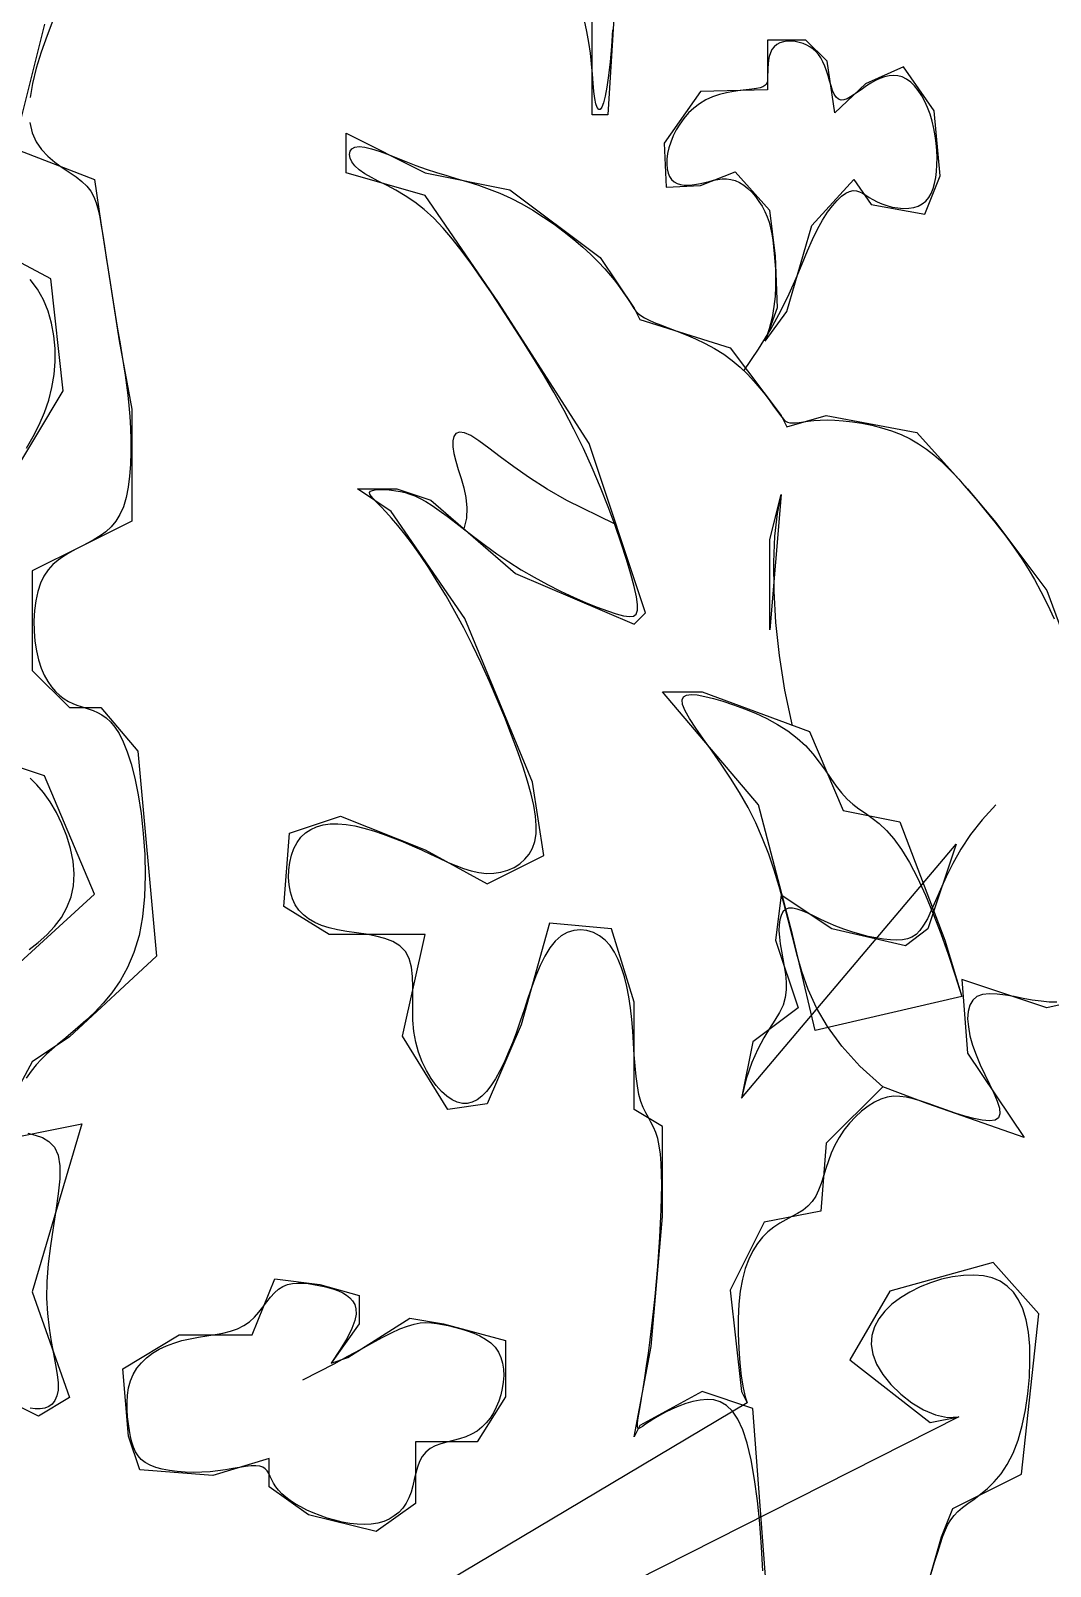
# Model space of a CAD drawing. Header units: metres. Extents: x -5582206 to 1721362, y -2047520 to 6750995.
# Drawn here: x 3916.4 to 4080.2, y 1649.1 to 1895.8 of the extents above; entities that cross this region are included whole.
import ezdxf

# ---------------------------------------------------------------- set-up
doc = ezdxf.new("R2010")
doc.units = ezdxf.units.M
doc.layers.add('3', color=3, linetype='Continuous')
doc.layers.add('7', color=7, linetype='Continuous')

msp = doc.modelspace()

# ---------------------------------------------------------------- linework, layer by layer
at = {"layer": '3'}
for points in [[(3910.81, 1945.83), (3916.95, 1943.97), (3921.45, 1941.17), (3924.55, 1937.67), (3926.5, 1933.69), (3927.51, 1929.47), (3927.84, 1925.25), (3927.69, 1921.21), (3927.16, 1917.38), (3926.33, 1913.75), (3925.26, 1910.29), (3924.04, 1906.99), (3922.74, 1903.83), (3921.42, 1900.8), (3920.18, 1897.88), (3919.07, 1895.06), (3918.11, 1892.35), (3917.33, 1889.77), (3916.75, 1887.34), (3916.37, 1885.07)], [(4010.8, 1909.01), (4009.13, 1882.29), (4006.62, 1882.29), (4006.62, 1898.16)], [(4009.89, 1895.95), (4009.7, 1893.29), (4009.48, 1890.82), (4009.24, 1888.61), (4008.99, 1886.75), (4008.72, 1885.28), (4008.45, 1884.21), (4008.18, 1883.52), (4007.91, 1883.18), (4007.66, 1883.17), (4007.42, 1883.48), (4007.21, 1884.07), (4007.04, 1884.94), (4006.9, 1886.05), (4006.78, 1887.36), (4006.66, 1888.85), (4006.52, 1890.47), (4006.34, 1892.18), (4006.1, 1893.94), (4005.78, 1895.71), (4005.37, 1897.46)], [(3918.68, 1896.88), (3913.68, 1876.92), (3926.68, 1871.93), (3927.68, 1864.94), (3930.67, 1845.97), (3932.67, 1834.99), (3932.67, 1817.02), (3924.68, 1813.03), (3916.68, 1809.03), (3916.68, 1793.06), (3922.68, 1787.07), (3927.68, 1787.07), (3933.67, 1780.08), (3936.67, 1747.14), (3922.68, 1734.16), (3916.68, 1730.17), (3909.69, 1717.19), (3924.68, 1720.19), (3916.68, 1693.23), (3922.68, 1676.26), (3917.68, 1673.27), (3909.69, 1677.26)], [(4030.95, 1841.18), (4030.95, 1841.18), (4033.32, 1844.63), (4035.29, 1847.84), (4036.92, 1850.81), (4038.27, 1853.55), (4039.39, 1856.06), (4040.34, 1858.35), (4041.19, 1860.43), (4041.99, 1862.29), (4042.8, 1863.94), (4043.6, 1865.39), (4044.4, 1866.64), (4045.18, 1867.69), (4045.94, 1868.55), (4046.66, 1869.21), (4047.34, 1869.7), (4047.96, 1870), (4048.53, 1870.12), (4049.06, 1870.1), (4049.56, 1869.95), (4050.05, 1869.71), (4050.56, 1869.4), (4051.11, 1869.04), (4051.7, 1868.67), (4052.37, 1868.31), (4053.12, 1867.98), (4053.95, 1867.71), (4054.81, 1867.49), (4055.7, 1867.34), (4056.58, 1867.27), (4057.44, 1867.29), (4058.25, 1867.41), (4058.98, 1867.64), (4059.63, 1867.99), (4060.18, 1868.45), (4060.65, 1869.02), (4061.04, 1869.68), (4061.35, 1870.44), (4061.6, 1871.29), (4061.78, 1872.22), (4061.9, 1873.22), (4061.97, 1874.29), (4061.99, 1875.41), (4061.95, 1876.57), (4061.85, 1877.75), (4061.7, 1878.93), (4061.49, 1880.11), (4061.21, 1881.27), (4060.88, 1882.39), (4060.48, 1883.45), (4060.03, 1884.45), (4059.53, 1885.37), (4058.98, 1886.21), (4058.39, 1886.93), (4057.76, 1887.55), (4057.1, 1888.03), (4056.42, 1888.38), (4055.72, 1888.57), (4055, 1888.63), (4054.28, 1888.56), (4053.55, 1888.39), (4052.82, 1888.12), (4052.1, 1887.79), (4051.38, 1887.39), (4050.68, 1886.94), (4050, 1886.47), (4049.34, 1886), (4048.71, 1885.56), (4048.12, 1885.18), (4047.56, 1884.88), (4047.05, 1884.7), (4046.58, 1884.66), (4046.17, 1884.79), (4045.81, 1885.12), (4045.5, 1885.61), (4045.23, 1886.23), (4044.97, 1886.95), (4044.73, 1887.74), (4044.49, 1888.55), (4044.24, 1889.35), (4043.97, 1890.12), (4043.66, 1890.81), (4043.32, 1891.43), (4042.95, 1891.97), (4042.53, 1892.45), (4042.08, 1892.87), (4041.59, 1893.22), (4041.06, 1893.51), (4040.48, 1893.75), (4039.87, 1893.93), (4039.23, 1894.06), (4038.58, 1894.12), (4037.94, 1894.11), (4037.33, 1894.02), (4036.76, 1893.85), (4036.25, 1893.59), (4035.82, 1893.24), (4035.48, 1892.79), (4035.23, 1892.26), (4035.04, 1891.68), (4034.92, 1891.06), (4034.85, 1890.43), (4034.81, 1889.81), (4034.8, 1889.22), (4034.79, 1888.68), (4034.79, 1888.22), (4034.77, 1887.83), (4034.7, 1887.5), (4034.57, 1887.22), (4034.36, 1887), (4034.04, 1886.81), (4033.59, 1886.66), (4033, 1886.53), (4032.25, 1886.42), (4031.36, 1886.32), (4030.36, 1886.19), (4029.29, 1886.03), (4028.17, 1885.82), (4027.04, 1885.54), (4025.92, 1885.17), (4024.85, 1884.69), (4023.85, 1884.09), (4022.93, 1883.39), (4022.1, 1882.6), (4021.34, 1881.73), (4020.67, 1880.82), (4020.1, 1879.87), (4019.61, 1878.9), (4019.22, 1877.93), (4018.92, 1876.98), (4018.71, 1876.07), (4018.6, 1875.19), (4018.58, 1874.37), (4018.65, 1873.62), (4018.8, 1872.95), (4019.04, 1872.37), (4019.37, 1871.89), (4019.77, 1871.52), (4020.25, 1871.26), (4020.79, 1871.09), (4021.37, 1871.01), (4022, 1870.99), (4022.66, 1871.04), (4023.34, 1871.14), (4024.03, 1871.28), (4024.72, 1871.44), (4025.42, 1871.61), (4026.11, 1871.78), (4026.8, 1871.91), (4027.49, 1871.99), (4028.18, 1872), (4028.88, 1871.93), (4029.57, 1871.74), (4030.26, 1871.43), (4030.94, 1871), (4031.6, 1870.47), (4032.24, 1869.85), (4032.84, 1869.16), (4033.39, 1868.4), (4033.89, 1867.6), (4034.33, 1866.77), (4034.7, 1865.92), (4035.01, 1865.03), (4035.26, 1864.12), (4035.46, 1863.16), (4035.62, 1862.15), (4035.75, 1861.09), (4035.86, 1859.96), (4035.95, 1858.76), (4036.03, 1857.48), (4036.07, 1856.12), (4036.07, 1854.67), (4035.99, 1853.13), (4035.8, 1851.49), (4035.49, 1849.74), (4035.04, 1847.9), (4034.41, 1845.94), (4037.87, 1850.7), (4041.87, 1864.52), (4048.63, 1871.89), (4051.4, 1867.9), (4060.01, 1866.36), (4062.47, 1872.51), (4061.55, 1882.95), (4056.63, 1890.01), (4050.48, 1887.25), (4045.56, 1882.64), (4044.33, 1890.94), (4040.94, 1894.31), (4034.79, 1894.31), (4034.79, 1887.86), (4034.79, 1886.33), (4024.03, 1886.02), (4018.19, 1877.73), (4018.5, 1870.66), (4024.03, 1870.97), (4029.57, 1873.12), (4035.1, 1866.98), (4036.02, 1859.6), (4036.33, 1851.31), (4034.41, 1845.94)], [(3916.32, 1881.09), (3916.68, 1879.41), (3917.31, 1877.96), (3918.17, 1876.72), (3919.18, 1875.64), (3920.31, 1874.69), (3921.47, 1873.85), (3922.63, 1873.07), (3923.72, 1872.33), (3924.68, 1871.59), (3925.46, 1870.83), (3926.09, 1870.01), (3926.58, 1869.12), (3926.97, 1868.14), (3927.28, 1867.05), (3927.53, 1865.84), (3927.77, 1864.47), (3928.01, 1862.94), (3928.27, 1861.23), (3928.56, 1859.37), (3928.87, 1857.41), (3929.19, 1855.37), (3929.53, 1853.3), (3929.86, 1851.24), (3930.19, 1849.23), (3930.51, 1847.3), (3930.81, 1845.49), (3931.1, 1843.77), (3931.36, 1842.12), (3931.61, 1840.5), (3931.83, 1838.89), (3932.03, 1837.26), (3932.2, 1835.58), (3932.34, 1833.83), (3932.45, 1831.97), (3932.51, 1830.04), (3932.52, 1828.09), (3932.46, 1826.15), (3932.33, 1824.27), (3932.1, 1822.48), (3931.78, 1820.83), (3931.34, 1819.35), (3930.78, 1818.08), (3930.11, 1817.01), (3929.35, 1816.09), (3928.51, 1815.32), (3927.6, 1814.65), (3926.65, 1814.06), (3925.67, 1813.53), (3924.68, 1813.03), (3923.68, 1812.52), (3922.7, 1812), (3921.75, 1811.42), (3920.85, 1810.78), (3920.01, 1810.04), (3919.24, 1809.19), (3918.57, 1808.2), (3918.02, 1807.04), (3917.58, 1805.7), (3917.26, 1804.23), (3917.06, 1802.65), (3916.97, 1801.01), (3917, 1799.35), (3917.13, 1797.73), (3917.35, 1796.17), (3917.68, 1794.73), (3918.1, 1793.43), (3918.6, 1792.28), (3919.17, 1791.27), (3919.78, 1790.4), (3920.44, 1789.65), (3921.13, 1789.02), (3921.82, 1788.49), (3922.51, 1788.07), (3923.19, 1787.74), (3923.86, 1787.48), (3924.52, 1787.25), (3925.18, 1787.05), (3925.83, 1786.84), (3926.49, 1786.6), (3927.16, 1786.29), (3927.84, 1785.91), (3928.54, 1785.41), (3929.24, 1784.77), (3929.94, 1783.94), (3930.63, 1782.89), (3931.31, 1781.59), (3931.96, 1779.99), (3932.59, 1778.06), (3933.17, 1775.76), (3933.71, 1773.08), (3934.17, 1770.08), (3934.52, 1766.85), (3934.75, 1763.49), (3934.83, 1760.08), (3934.72, 1756.71), (3934.4, 1753.48), (3933.84, 1750.47), (3933.03, 1747.75), (3932, 1745.32), (3930.8, 1743.17), (3929.49, 1741.26), (3928.1, 1739.57), (3926.69, 1738.09), (3925.31, 1736.8), (3924.01, 1735.66), (3922.82, 1734.66), (3921.74, 1733.77), (3920.75, 1732.95), (3919.83, 1732.17), (3918.96, 1731.38), (3918.13, 1730.56), (3917.32, 1729.67), (3916.52, 1728.67), (3915.7, 1727.55)], [(4035.14, 1638.22), (4032.42, 1674.48), (4024.25, 1677.2), (4014.27, 1671.76), (4013.36, 1669.95), (4016.09, 1684.45), (4017.9, 1705.3), (4017.9, 1719.8), (4013.36, 1722.52), (4013.36, 1739.74), (4009.73, 1751.52), (3999.75, 1752.43), (3995.22, 1736.12), (3989.77, 1723.43), (3983.42, 1722.52), (3976.16, 1734.3), (3979.79, 1750.62), (3964.37, 1750.62), (3957.11, 1755.15), (3958.02, 1766.93), (3966.18, 1769.65), (3979.79, 1764.21), (3989.77, 1758.78), (3998.85, 1763.31), (3997.03, 1775.09), (3986.14, 1801.38), (3974.35, 1818.6), (3968.9, 1822.22), (3975.26, 1822.22), (3980.7, 1820.41), (3994.31, 1808.63), (4013.36, 1800.47), (4015.18, 1802.28), (4006.11, 1829.48), (3991.59, 1852.14), (3979.79, 1869.36), (3967.09, 1872.98), (3967.09, 1879.33), (3979.79, 1872.98), (3993.4, 1870.26), (4007.92, 1859.39), (4013.36, 1851.23), (4014.27, 1849.42), (4028.79, 1844.88), (4036.95, 1834.01), (4037.86, 1832.19), (4044.21, 1834.01), (4058.73, 1831.29), (4066.9, 1822.22), (4071.43, 1816.79), (4079.6, 1805.91), (4088.67, 1781.44)], [(4034, 1648.41), (4033.81, 1652.23), (4033.53, 1656.01), (4033.16, 1659.67), (4032.7, 1663.1), (4032.15, 1666.21), (4031.51, 1668.89), (4030.79, 1671.07), (4029.99, 1672.78), (4029.12, 1674.06), (4028.18, 1674.97), (4027.19, 1675.55), (4026.15, 1675.86), (4025.07, 1675.94), (4023.95, 1675.84), (4022.8, 1675.61), (4021.65, 1675.28), (4020.51, 1674.86), (4019.41, 1674.39), (4018.37, 1673.88), (4017.4, 1673.35), (4016.53, 1672.84), (4015.78, 1672.36), (4015.17, 1671.94), (4014.69, 1671.6), (4014.33, 1671.37), (4014.08, 1671.27), (4013.93, 1671.32), (4013.87, 1671.56), (4013.89, 1672), (4013.97, 1672.67), (4014.11, 1673.58), (4014.3, 1674.74), (4014.52, 1676.11), (4014.78, 1677.67), (4015.06, 1679.41), (4015.35, 1681.31), (4015.65, 1683.35), (4015.93, 1685.51), (4016.21, 1687.76), (4016.47, 1690.09), (4016.71, 1692.47), (4016.94, 1694.87), (4017.14, 1697.28), (4017.32, 1699.66), (4017.47, 1701.99), (4017.6, 1704.24), (4017.7, 1706.4), (4017.76, 1708.45), (4017.79, 1710.37), (4017.77, 1712.17), (4017.7, 1713.83), (4017.58, 1715.33), (4017.39, 1716.67), (4017.14, 1717.84), (4016.83, 1718.83), (4016.46, 1719.69), (4016.05, 1720.47), (4015.63, 1721.22), (4015.21, 1721.99), (4014.81, 1722.83), (4014.44, 1723.79), (4014.12, 1724.94), (4013.87, 1726.29), (4013.67, 1727.83), (4013.52, 1729.52), (4013.38, 1731.32), (4013.26, 1733.19), (4013.12, 1735.09), (4012.96, 1736.99), (4012.76, 1738.83), (4012.5, 1740.6), (4012.18, 1742.28), (4011.8, 1743.84), (4011.34, 1745.29), (4010.81, 1746.62), (4010.19, 1747.8), (4009.48, 1748.84), (4008.68, 1749.71), (4007.78, 1750.42), (4006.81, 1750.94), (4005.78, 1751.27), (4004.73, 1751.39), (4003.66, 1751.29), (4002.62, 1750.96), (4001.61, 1750.39), (4000.66, 1749.56), (3999.79, 1748.47), (3999, 1747.15), (3998.27, 1745.64), (3997.58, 1743.99), (3996.93, 1742.23), (3996.3, 1740.4), (3995.68, 1738.55), (3995.07, 1736.72), (3994.44, 1734.94), (3993.79, 1733.23), (3993.13, 1731.61), (3992.46, 1730.09), (3991.77, 1728.7), (3991.07, 1727.44), (3990.35, 1726.33), (3989.62, 1725.39), (3988.88, 1724.63), (3988.12, 1724.06), (3987.35, 1723.68), (3986.56, 1723.48), (3985.76, 1723.48), (3984.94, 1723.67), (3984.11, 1724.05), (3983.27, 1724.63), (3982.42, 1725.41), (3981.57, 1726.37), (3980.76, 1727.49), (3980, 1728.77), (3979.32, 1730.18), (3978.74, 1731.71), (3978.29, 1733.34), (3977.98, 1735.06), (3977.83, 1736.84), (3977.79, 1738.66), (3977.8, 1740.46), (3977.81, 1742.21), (3977.75, 1743.88), (3977.57, 1745.4), (3977.22, 1746.76), (3976.62, 1747.9), (3975.74, 1748.8), (3974.62, 1749.48), (3973.3, 1749.99), (3971.85, 1750.37), (3970.32, 1750.66), (3968.75, 1750.89), (3967.2, 1751.12), (3965.73, 1751.37), (3964.38, 1751.69), (3963.15, 1752.09), (3962.05, 1752.57), (3961.08, 1753.13), (3960.24, 1753.79), (3959.52, 1754.54), (3958.93, 1755.39), (3958.47, 1756.36), (3958.14, 1757.43), (3957.93, 1758.58), (3957.85, 1759.78), (3957.88, 1761), (3958.04, 1762.21), (3958.32, 1763.37), (3958.72, 1764.45), (3959.23, 1765.42), (3959.85, 1766.26), (3960.58, 1766.95), (3961.42, 1767.51), (3962.36, 1767.93), (3963.41, 1768.22), (3964.54, 1768.38), (3965.77, 1768.4), (3967.09, 1768.29), (3968.49, 1768.06), (3969.96, 1767.72), (3971.48, 1767.28), (3973.03, 1766.76), (3974.59, 1766.18), (3976.15, 1765.55), (3977.69, 1764.89), (3979.19, 1764.21), (3980.63, 1763.54), (3982.03, 1762.88), (3983.38, 1762.26), (3984.69, 1761.7), (3985.96, 1761.22), (3987.2, 1760.84), (3988.42, 1760.57), (3989.62, 1760.44), (3990.8, 1760.46), (3991.95, 1760.63), (3993.04, 1760.94), (3994.06, 1761.4), (3994.99, 1761.99), (3995.81, 1762.71), (3996.5, 1763.55), (3997.03, 1764.52), (3997.4, 1765.59), (3997.6, 1766.8), (3997.64, 1768.15), (3997.52, 1769.65), (3997.25, 1771.33), (3996.82, 1773.18), (3996.24, 1775.24), (3995.52, 1777.51), (3994.66, 1779.99), (3993.67, 1782.66), (3992.57, 1785.46), (3991.38, 1788.35), (3990.11, 1791.28), (3988.78, 1794.21), (3987.4, 1797.08), (3985.99, 1799.87), (3984.57, 1802.51), (3983.15, 1805.01), (3981.74, 1807.35), (3980.36, 1809.52), (3979.02, 1811.51), (3977.74, 1813.31), (3976.53, 1814.92), (3975.41, 1816.33), (3974.38, 1817.53), (3973.47, 1818.54), (3972.67, 1819.37), (3972, 1820.05), (3971.48, 1820.6), (3971.11, 1821.03), (3970.9, 1821.36), (3970.87, 1821.62), (3971.02, 1821.82), (3971.32, 1821.96), (3971.76, 1822.06), (3972.31, 1822.11), (3972.94, 1822.12), (3973.64, 1822.09), (3974.36, 1822.02), (3975.1, 1821.92), (3975.84, 1821.79), (3976.57, 1821.62), (3977.33, 1821.38), (3978.13, 1821.07), (3978.98, 1820.67), (3979.91, 1820.16), (3980.93, 1819.52), (3982.06, 1818.75), (3983.31, 1817.83), (3984.69, 1816.77), (3986.18, 1815.62), (3987.79, 1814.39), (3989.5, 1813.11), (3991.31, 1811.8), (3993.22, 1810.5), (3995.22, 1809.23), (3997.29, 1808.02), (3999.41, 1806.87), (4001.53, 1805.8), (4003.59, 1804.83), (4005.56, 1803.97), (4007.4, 1803.22), (4009.06, 1802.6), (4010.49, 1802.13), (4011.66, 1801.82), (4012.58, 1801.69), (4013.25, 1801.78), (4013.69, 1802.11), (4013.9, 1802.72), (4013.91, 1803.64), (4013.73, 1804.89), (4013.36, 1806.51), (4012.83, 1808.51), (4012.13, 1810.85), (4011.29, 1813.47), (4010.3, 1816.31), (4009.19, 1819.32), (4007.96, 1822.42), (4006.63, 1825.58), (4005.2, 1828.72), (4003.68, 1831.8), (4002.1, 1834.81), (4000.46, 1837.74), (3998.79, 1840.6), (3997.09, 1843.38), (3995.39, 1846.08), (3993.7, 1848.69), (3992.04, 1851.23), (3990.42, 1853.68), (3988.83, 1856.02), (3987.27, 1858.25), (3985.73, 1860.35), (3984.2, 1862.3), (3982.68, 1864.08), (3981.17, 1865.68), (3979.64, 1867.09), (3978.11, 1868.29), (3976.59, 1869.31), (3975.1, 1870.19), (3973.69, 1870.94), (3972.36, 1871.61), (3971.16, 1872.23), (3970.1, 1872.83), (3969.21, 1873.44), (3968.51, 1874.08), (3968.02, 1874.73), (3967.72, 1875.36), (3967.62, 1875.95), (3967.72, 1876.46), (3968.02, 1876.86), (3968.51, 1877.12), (3969.21, 1877.21), (3970.1, 1877.12), (3971.16, 1876.86), (3972.38, 1876.46), (3973.72, 1875.97), (3975.18, 1875.4), (3976.71, 1874.79), (3978.31, 1874.18), (3979.94, 1873.59), (3981.6, 1873.04), (3983.26, 1872.54), (3984.94, 1872.04), (3986.64, 1871.53), (3988.34, 1870.98), (3990.07, 1870.38), (3991.8, 1869.69), (3993.55, 1868.9), (3995.32, 1867.99), (3997.07, 1866.98), (3998.8, 1865.88), (4000.49, 1864.71), (4002.11, 1863.5), (4003.65, 1862.28), (4005.09, 1861.05), (4006.41, 1859.84), (4007.59, 1858.67), (4008.63, 1857.55), (4009.55, 1856.49), (4010.36, 1855.5), (4011.06, 1854.57), (4011.66, 1853.72), (4012.17, 1852.96), (4012.61, 1852.29), (4012.98, 1851.71), (4013.31, 1851.21), (4013.64, 1850.78), (4014.01, 1850.4), (4014.44, 1850.04), (4014.99, 1849.69), (4015.68, 1849.34), (4016.54, 1848.96), (4017.6, 1848.54), (4018.84, 1848.08), (4020.21, 1847.55), (4021.68, 1846.96), (4023.21, 1846.3), (4024.75, 1845.56), (4026.27, 1844.74), (4027.73, 1843.83), (4029.1, 1842.82), (4030.36, 1841.74), (4031.53, 1840.63), (4032.59, 1839.5), (4033.54, 1838.4), (4034.39, 1837.35), (4035.12, 1836.38), (4035.74, 1835.52), (4036.26, 1834.79), (4036.68, 1834.2), (4037.05, 1833.73), (4037.37, 1833.37), (4037.68, 1833.1), (4038, 1832.93), (4038.35, 1832.83), (4038.77, 1832.8), (4039.27, 1832.82), (4039.85, 1832.89), (4040.54, 1832.98), (4041.32, 1833.08), (4042.21, 1833.17), (4043.21, 1833.24), (4044.33, 1833.28), (4045.57, 1833.25), (4046.94, 1833.16), (4048.4, 1832.99), (4049.93, 1832.75), (4051.51, 1832.42), (4053.1, 1832.01), (4054.68, 1831.51), (4056.21, 1830.92), (4057.67, 1830.23), (4059.04, 1829.45), (4060.32, 1828.59), (4061.5, 1827.66), (4062.61, 1826.7), (4063.63, 1825.71), (4064.58, 1824.73), (4065.47, 1823.76), (4066.29, 1822.83), (4067.06, 1821.95), (4067.78, 1821.11), (4068.48, 1820.28), (4069.16, 1819.47), (4069.85, 1818.64), (4070.54, 1817.77), (4071.27, 1816.86), (4072.04, 1815.88), (4072.86, 1814.81), (4073.73, 1813.65), (4074.65, 1812.37), (4075.61, 1810.95), (4076.61, 1809.39), (4077.63, 1807.66), (4078.68, 1805.75), (4079.75, 1803.64), (4080.83, 1801.34)], [(3912.69, 1823.01), (3921.68, 1837.98), (3919.68, 1855.95), (3904.69, 1863.94)], [(3915.76, 1828.77), (3916.85, 1830.62), (3917.82, 1832.52), (3918.64, 1834.46), (3919.33, 1836.45), (3919.85, 1838.48), (3920.2, 1840.56), (3920.37, 1842.66), (3920.37, 1844.76), (3920.18, 1846.82), (3919.8, 1848.84), (3919.24, 1850.77), (3918.48, 1852.59), (3917.52, 1854.29), (3916.36, 1855.84)], [(4010.2, 1816.58), (4002.55, 1820.35), (3999.37, 1822.17), (3996.53, 1823.98), (3994.04, 1825.73), (3991.86, 1827.34), (3990, 1828.76), (3988.42, 1829.92), (3987.13, 1830.76), (3986.09, 1831.22), (3985.3, 1831.33), (3984.74, 1831.13), (3984.38, 1830.64), (3984.22, 1829.91), (3984.23, 1828.98), (3984.39, 1827.87), (3984.7, 1826.64), (3985.11, 1825.3), (3985.57, 1823.88), (3986, 1822.38), (3986.33, 1820.81), (3986.5, 1819.18), (3986.42, 1817.51), (3986.02, 1815.8), (3986, 1815.76)], [(4038.77, 1784.15), (4038.77, 1784.15), (4037.57, 1789.88), (4036.7, 1795.44), (4036.12, 1800.77), (4035.82, 1805.8), (4035.77, 1810.44), (4035.96, 1814.62), (4036.36, 1818.27), (4036.95, 1821.32), (4035.14, 1799.56), (4035.14, 1814.07), (4036.95, 1821.32)], [(4053.29, 1726.14), (4053.29, 1726.14), (4049.61, 1729.48), (4046.68, 1732.7), (4044.39, 1735.82), (4042.62, 1738.84), (4041.29, 1741.79), (4040.27, 1744.66), (4039.47, 1747.47), (4038.77, 1750.24), (4038.09, 1752.97), (4037.38, 1755.66), (4036.64, 1758.32), (4035.84, 1760.94), (4034.96, 1763.52), (4033.98, 1766.06), (4032.89, 1768.55), (4031.66, 1771.01), (4030.29, 1773.42), (4028.82, 1775.76), (4027.33, 1777.99), (4025.86, 1780.09), (4024.48, 1782.03), (4023.26, 1783.78), (4022.26, 1785.3), (4021.53, 1786.57), (4021.13, 1787.57), (4021.05, 1788.3), (4021.26, 1788.8), (4021.76, 1789.08), (4022.5, 1789.18), (4023.49, 1789.1), (4024.68, 1788.88), (4026.07, 1788.54), (4027.62, 1788.09), (4029.3, 1787.54), (4031.06, 1786.9), (4032.85, 1786.16), (4034.64, 1785.31), (4036.38, 1784.37), (4038.02, 1783.33), (4039.52, 1782.19), (4040.86, 1780.96), (4042.03, 1779.66), (4043.08, 1778.33), (4044.04, 1777), (4044.94, 1775.7), (4045.8, 1774.48), (4046.66, 1773.36), (4047.54, 1772.37), (4048.47, 1771.54), (4049.46, 1770.8), (4050.5, 1770.09), (4051.58, 1769.32), (4052.71, 1768.43), (4053.88, 1767.35), (4055.08, 1765.99), (4056.31, 1764.29), (4057.57, 1762.19), (4058.84, 1759.73), (4060.12, 1756.97), (4061.38, 1753.97), (4062.61, 1750.78), (4063.8, 1747.45), (4064.93, 1744.06), (4065.99, 1740.65), (4042.4, 1735.21), (4038.77, 1750.62), (4033.32, 1771.47), (4017.9, 1789.59), (4024.25, 1789.59), (4041.49, 1783.25), (4046.93, 1770.56), (4056.01, 1768.75), (4063.27, 1749.71), (4065.99, 1740.65)], [(3914.68, 1746.14), (3926.68, 1757.12), (3918.68, 1776.09), (3909.69, 1779.09)], [(3916.18, 1748.19), (3917.63, 1749.33), (3919.01, 1750.57), (3920.26, 1751.92), (3921.37, 1753.38), (3922.27, 1754.96), (3922.95, 1756.65), (3923.34, 1758.46), (3923.44, 1760.38), (3923.27, 1762.39), (3922.86, 1764.42), (3922.24, 1766.44), (3921.46, 1768.4), (3920.56, 1770.25), (3919.56, 1771.94), (3918.51, 1773.43), (3917.45, 1774.68), (3916.36, 1775.73)], [(4071.43, 1771.47), (4071.43, 1771.47), (4069.24, 1769.07), (4067.38, 1766.67), (4065.82, 1764.32), (4064.52, 1762.03), (4063.44, 1759.87), (4062.53, 1757.86), (4061.76, 1756.05), (4061.07, 1754.47), (4060.44, 1753.16), (4059.84, 1752.1), (4059.24, 1751.27), (4058.63, 1750.65), (4057.97, 1750.2), (4057.26, 1749.91), (4056.46, 1749.76), (4055.55, 1749.71), (4054.53, 1749.75), (4053.4, 1749.87), (4052.19, 1750.07), (4050.92, 1750.33), (4049.62, 1750.66), (4048.3, 1751.05), (4047, 1751.49), (4045.72, 1751.98), (4044.51, 1752.5), (4043.35, 1753.04), (4042.27, 1753.56), (4041.26, 1754.04), (4040.34, 1754.43), (4039.52, 1754.72), (4038.79, 1754.87), (4038.16, 1754.85), (4037.65, 1754.64), (4037.25, 1754.25), (4036.95, 1753.7), (4036.75, 1753), (4036.64, 1752.17), (4036.61, 1751.24), (4036.67, 1750.21), (4036.8, 1749.11), (4037, 1747.95), (4037.24, 1746.74), (4037.46, 1745.51), (4037.65, 1744.25), (4037.76, 1742.99), (4037.76, 1741.74), (4037.6, 1740.5), (4037.26, 1739.29), (4036.7, 1738.11), (4035.96, 1736.89), (4035.1, 1735.55), (4034.16, 1734.02), (4033.19, 1732.21), (4032.24, 1730.05), (4031.36, 1727.45), (4030.6, 1724.33), (4065.08, 1765.12), (4060.54, 1751.52), (4056.92, 1748.8), (4045.12, 1751.52), (4036.95, 1756.96), (4036.05, 1749.71), (4039.68, 1738.83), (4032.42, 1733.4), (4030.6, 1724.33)], [(4087.76, 1740.65), (4079.6, 1738.83), (4065.99, 1743.37), (4066.9, 1731.58), (4075.97, 1717.99), (4060.54, 1723.43), (4053.29, 1726.14), (4044.21, 1717.08), (4043.31, 1706.2), (4034.23, 1704.39), (4028.79, 1693.51), (4030.6, 1677.2), (4031.51, 1675.39)], [(4081.24, 1739.75), (4080.01, 1739.77), (4078.69, 1739.89), (4077.29, 1740.1), (4075.85, 1740.37), (4074.4, 1740.65), (4072.98, 1740.89), (4071.64, 1741.06), (4070.4, 1741.1), (4069.31, 1740.98), (4068.41, 1740.65), (4067.73, 1740.07), (4067.26, 1739.27), (4066.99, 1738.27), (4066.91, 1737.1), (4067.02, 1735.78), (4067.28, 1734.36), (4067.7, 1732.85), (4068.26, 1731.28), (4068.93, 1729.69), (4069.67, 1728.11), (4070.42, 1726.58), (4071.09, 1725.14), (4071.64, 1723.84), (4072, 1722.72), (4072.1, 1721.81), (4071.89, 1721.16), (4071.31, 1720.79), (4070.41, 1720.68), (4069.26, 1720.78), (4067.92, 1721.05), (4066.45, 1721.44), (4064.91, 1721.92), (4063.38, 1722.45), (4061.91, 1722.97), (4060.55, 1723.46), (4059.3, 1723.88), (4058.14, 1724.23), (4057.05, 1724.48), (4056.01, 1724.62), (4054.99, 1724.63), (4053.99, 1724.49), (4052.98, 1724.18), (4051.95, 1723.7), (4050.91, 1723.05), (4049.88, 1722.25), (4048.88, 1721.33), (4047.93, 1720.3), (4047.05, 1719.19), (4046.26, 1718.01), (4045.57, 1716.78), (4045.01, 1715.52), (4044.54, 1714.26), (4044.13, 1713.01), (4043.76, 1711.79), (4043.39, 1710.64), (4042.98, 1709.56), (4042.51, 1708.57), (4041.94, 1707.71), (4041.26, 1706.99), (4040.47, 1706.36), (4039.6, 1705.81), (4038.67, 1705.3), (4037.71, 1704.78), (4036.73, 1704.23), (4035.77, 1703.61), (4034.84, 1702.88), (4033.96, 1702.01), (4033.15, 1701), (4032.41, 1699.82), (4031.76, 1698.48), (4031.19, 1696.96), (4030.73, 1695.25), (4030.38, 1693.35), (4030.15, 1691.25), (4030.04, 1688.95), (4030.04, 1686.54), (4030.14, 1684.12), (4030.32, 1681.79), (4030.56, 1679.65), (4030.85, 1677.8), (4031.17, 1676.35), (4031.51, 1675.39), (3932.61, 1616.47)], [(3916, 1718.7), (3917.16, 1718.4), (3918.31, 1717.99), (3919.37, 1717.37), (3920.24, 1716.47), (3920.85, 1715.2), (3921.12, 1713.48), (3921.1, 1711.37), (3920.87, 1708.95), (3920.49, 1706.3), (3920.05, 1703.48), (3919.61, 1700.6), (3919.24, 1697.71), (3919.01, 1694.9), (3918.99, 1692.23), (3919.14, 1689.73), (3919.4, 1687.4), (3919.74, 1685.25), (3920.11, 1683.28), (3920.44, 1681.51), (3920.71, 1679.95), (3920.85, 1678.59), (3920.83, 1677.45), (3920.65, 1676.52), (3920.33, 1675.77), (3919.89, 1675.2), (3919.34, 1674.8), (3918.69, 1674.55), (3917.97, 1674.43), (3917.18, 1674.43), (3916.35, 1674.55)], [(4057.19, 1634.54), (4062.71, 1653.84), (4064.55, 1658.43), (4075.58, 1663.94), (4078.34, 1689.67), (4070.99, 1697.93), (4054.43, 1693.34), (4047.99, 1682.32), (4060.87, 1672.21), (4065.47, 1673.13)], [(4061.04, 1647.98), (4061.6, 1649.78), (4062.1, 1651.39), (4062.53, 1652.77), (4062.93, 1653.95), (4063.33, 1654.97), (4063.74, 1655.85), (4064.2, 1656.61), (4064.73, 1657.31), (4065.34, 1657.95), (4066.08, 1658.58), (4066.95, 1659.23), (4067.93, 1659.92), (4068.99, 1660.71), (4070.08, 1661.63), (4071.19, 1662.7), (4072.27, 1663.99), (4073.28, 1665.51), (4074.2, 1667.31), (4075, 1669.41), (4075.67, 1671.75), (4076.19, 1674.26), (4076.58, 1676.86), (4076.82, 1679.49), (4076.92, 1682.06), (4076.87, 1684.51), (4076.66, 1686.76), (4076.29, 1688.75), (4075.77, 1690.47), (4075.09, 1691.94), (4074.26, 1693.17), (4073.28, 1694.16), (4072.15, 1694.92), (4070.87, 1695.46), (4069.45, 1695.79), (4067.89, 1695.92), (4066.23, 1695.86), (4064.49, 1695.63), (4062.73, 1695.24), (4060.97, 1694.69), (4059.26, 1694), (4057.63, 1693.19), (4056.12, 1692.27), (4054.76, 1691.24), (4053.6, 1690.12), (4052.66, 1688.91), (4051.96, 1687.61), (4051.54, 1686.23), (4051.44, 1684.76), (4051.68, 1683.23), (4052.29, 1681.63), (4053.28, 1679.97), (4054.6, 1678.33), (4056.19, 1676.78), (4057.96, 1675.4), (4059.84, 1674.26), (4061.77, 1673.46), (4063.67, 1673.05), (4065.47, 1673.13), (3931.2, 1605.14)], [(3960.15, 1679.07), (3960.15, 1679.07), (3962.76, 1680.4), (3965.16, 1681.67), (3967.37, 1682.87), (3969.38, 1683.98), (3971.22, 1685), (3972.89, 1685.89), (3974.39, 1686.65), (3975.74, 1687.27), (3976.94, 1687.72), (3978.02, 1688.04), (3979, 1688.22), (3979.92, 1688.29), (3980.81, 1688.27), (3981.68, 1688.16), (3982.56, 1688), (3983.49, 1687.79), (3984.48, 1687.55), (3985.51, 1687.27), (3986.56, 1686.95), (3987.59, 1686.57), (3988.58, 1686.13), (3989.5, 1685.61), (3990.33, 1685.02), (3991.02, 1684.33), (3991.56, 1683.55), (3991.96, 1682.69), (3992.23, 1681.76), (3992.37, 1680.78), (3992.4, 1679.76), (3992.33, 1678.73), (3992.17, 1677.69), (3991.92, 1676.66), (3991.6, 1675.66), (3991.21, 1674.7), (3990.75, 1673.79), (3990.21, 1672.94), (3989.59, 1672.16), (3988.89, 1671.46), (3988.12, 1670.85), (3987.25, 1670.34), (3986.31, 1669.94), (3985.32, 1669.62), (3984.3, 1669.35), (3983.28, 1669.08), (3982.3, 1668.8), (3981.39, 1668.46), (3980.57, 1668.03), (3979.88, 1667.49), (3979.33, 1666.79), (3978.9, 1665.97), (3978.57, 1665.06), (3978.3, 1664.08), (3978.05, 1663.07), (3977.8, 1662.05), (3977.52, 1661.06), (3977.17, 1660.12), (3976.72, 1659.26), (3976.18, 1658.48), (3975.55, 1657.8), (3974.83, 1657.22), (3974.03, 1656.73), (3973.14, 1656.35), (3972.18, 1656.07), (3971.14, 1655.9), (3970.04, 1655.85), (3968.88, 1655.89), (3967.69, 1656.03), (3966.48, 1656.24), (3965.27, 1656.53), (3964.07, 1656.88), (3962.91, 1657.27), (3961.81, 1657.71), (3960.77, 1658.17), (3959.81, 1658.66), (3958.92, 1659.17), (3958.12, 1659.7), (3957.4, 1660.24), (3956.77, 1660.8), (3956.23, 1661.36), (3955.79, 1661.92), (3955.44, 1662.48), (3955.15, 1663.03), (3954.91, 1663.55), (3954.68, 1664.03), (3954.42, 1664.45), (3954.11, 1664.8), (3953.73, 1665.06), (3953.23, 1665.23), (3952.59, 1665.29), (3951.83, 1665.26), (3950.95, 1665.16), (3949.97, 1665), (3948.9, 1664.82), (3947.74, 1664.64), (3946.52, 1664.46), (3945.25, 1664.33), (3943.93, 1664.24), (3942.6, 1664.22), (3941.27, 1664.25), (3939.98, 1664.35), (3938.74, 1664.51), (3937.58, 1664.73), (3936.53, 1665.02), (3935.61, 1665.38), (3934.84, 1665.81), (3934.2, 1666.31), (3933.69, 1666.89), (3933.28, 1667.54), (3932.95, 1668.27), (3932.69, 1669.08), (3932.48, 1669.97), (3932.3, 1670.95), (3932.14, 1672), (3932.01, 1673.12), (3931.93, 1674.28), (3931.92, 1675.46), (3931.99, 1676.64), (3932.17, 1677.8), (3932.47, 1678.92), (3932.9, 1679.97), (3933.48, 1680.94), (3934.21, 1681.83), (3935.06, 1682.64), (3936.02, 1683.36), (3937.09, 1683.99), (3938.24, 1684.54), (3939.45, 1685), (3940.73, 1685.39), (3942.05, 1685.69), (3943.38, 1685.93), (3944.72, 1686.15), (3946.04, 1686.36), (3947.31, 1686.61), (3948.52, 1686.91), (3949.65, 1687.29), (3950.67, 1687.79), (3951.57, 1688.42), (3952.36, 1689.15), (3953.08, 1689.95), (3953.73, 1690.78), (3954.36, 1691.6), (3954.96, 1692.38), (3955.58, 1693.08), (3956.24, 1693.66), (3956.94, 1694.09), (3957.69, 1694.39), (3958.48, 1694.56), (3959.31, 1694.64), (3960.15, 1694.63), (3961, 1694.55), (3961.86, 1694.42), (3962.71, 1694.26), (3963.55, 1694.08), (3964.36, 1693.88), (3965.14, 1693.65), (3965.87, 1693.39), (3966.55, 1693.07), (3967.16, 1692.71), (3967.69, 1692.28), (3968.13, 1691.78), (3968.47, 1691.2), (3968.67, 1690.5), (3968.69, 1689.65), (3968.49, 1688.61), (3968.03, 1687.34), (3967.26, 1685.8), (3966.16, 1683.96), (3964.67, 1681.78), (3967.38, 1682.68), (3977.32, 1689), (3982.74, 1688.09), (3992.68, 1685.39), (3992.68, 1676.36), (3988.16, 1669.14), (3978.22, 1669.14), (3978.22, 1659.21), (3971.9, 1654.7), (3961.06, 1657.41), (3954.73, 1661.92), (3954.73, 1666.43), (3945.7, 1663.73), (3933.95, 1664.63), (3932.15, 1670.04), (3931.24, 1680.87), (3940.28, 1686.29), (3952.02, 1686.29), (3955.64, 1695.31), (3962.86, 1694.41), (3969.19, 1692.61), (3969.19, 1688.09), (3964.67, 1681.78)]]:
    msp.add_lwpolyline(points, dxfattribs=at)
for centre, radius, start, end in [((-1930422.04, 3099211.39), 3651783.58, 301.98, 301.98), ((398519.78, -985039.58), 1062480.8, 111.78, 111.78)]:
    msp.add_arc(centre, radius, start, end, dxfattribs=at)
at = {"layer": '7'}
for radius in [640, 600]:
    msp.add_circle((3904.88, 1987.44), radius, dxfattribs=at)

doc.saveas('drawing.dxf')
